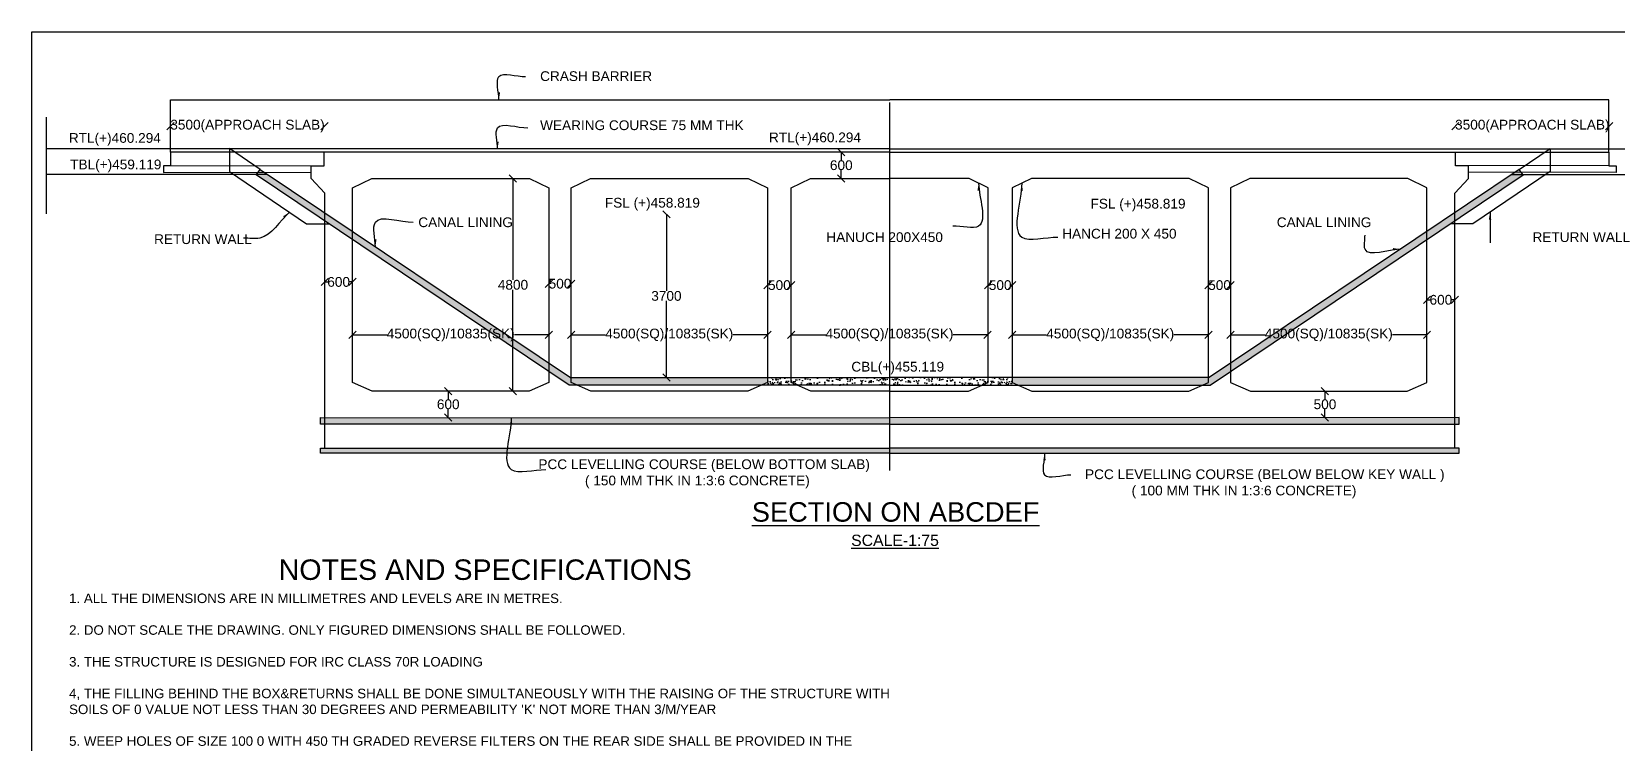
# Model space of a CAD drawing. Header units: millimetres. Extents: x 5124 to 3010519, y 2311 to 45967108.
# Drawn here: x 2919208 to 2951730, y 45952505 to 45967108 of the extents above; entities that cross this region are included whole.
import ezdxf

# ---------------------------------------------------------------- set-up
doc = ezdxf.new("R2010")
doc.units = ezdxf.units.MM
doc.header["$MEASUREMENT"] = 0
for name, color, linetype in [('DIMENSION', 7, 'Continuous'), ('DRAWING', 7, 'Continuous'), ('TEXT', 7, 'Continuous')]:
    doc.layers.add(name, color=color, linetype=linetype)
doc.styles.get("Standard").update_dxf_attribs({"font": 'arial.ttf', "height": 200})
doc.dimstyles.get("Standard").update_dxf_attribs({"dimtxt": 200, "dimasz": 150, "dimexe": 0.18, "dimexo": 0.0625, "dimgap": 0.09, "dimtad": 0, "dimtih": 1, "dimtoh": 1, "dimdec": 0, "dimzin": 0, "dimdsep": 46, "dimtxsty": 'Standard', "dimblk": 'OBLIQUE', "dimcen": 0.09, "dimse1": 1, "dimse2": 1, "dimadec": 0, "dimazin": 0, "dimtfac": 1, "dimtdec": 0, "dimtofl": 0, "dimtmove": 0, "dimatfit": 3, "dimfxl": 1, "dimtolj": 1, "dimtzin": 0, "dimarcsym": 0})
pattern_1 = [(50, (0, 0), (215.1780548, -18.8256405), [22.5, -247.5]), (355, (0, 0), (-41.6254001, 225.6576401), [18, -198]), (100.4514, (17.93, -1.57), (173.5528145, 206.8318626), [19.122057, -210.3426336]), (46.1842, (0, 60), (320.1723146, -49.6557043), [33.75, -371.25]), (96.6356, (26.68, 55.86), (280.3988117, 292.2353613), [28.6830864, -315.5139]), (351.1842, (0, 60), (280.3985835, 292.2355803), [27, -297]), (21, (30, 45), (179.07211564, -120.7856672), [22.5, -247.5]), (326, (30, 45), (72.9945996, 217.5450135), [18, -198]), (71.4514, (44.92, 34.93), (252.0667886, 96.759149), [19.122057, -210.3426336]), (37.5, (0, 0), (3.6479566, 99.86815615), [0, -195.6, 0, -201, 0, -198.75]), (7.5, (0, 0), (78.92086123, 118.32351356), [0, -114.6, 0, -191.1, 0, -75.75]), (327.5, (-66.9, 0), (160.14673085, -6.76646152), [0, -75, 0, -234, 0, -310.5]), (317.5, (-96.9, 0), (174.9558508, 30.0314947), [0, -97.5, 0, -155.4, 0, -220.5])]
pattern_2 = [(130, (5873615.2, 0), (-215.1780548, -18.8256405), [22.5, -247.5]), (185, (5873615.2, 0), (41.6254001, 225.6576401), [18, -198]), (79.5486, (5873597.27, -1.57), (-173.5528145, 206.8318626), [19.122057, -210.3426336]), (133.8158, (5873615.2, 60), (-320.1723146, -49.6557043), [33.75, -371.25]), (83.3644, (5873588.52, 55.86), (-280.3988117, 292.2353613), [28.6830864, -315.5139]), (188.8158, (5873615.2, 60), (-280.3985835, 292.2355803), [27, -297]), (159, (5873585.2, 45), (-179.07211564, -120.7856672), [22.5, -247.5]), (214, (5873585.2, 45), (-72.9945996, 217.5450135), [18, -198]), (108.5486, (5873570.28, 34.93), (-252.0667886, 96.759149), [19.122057, -210.3426336]), (142.5, (5873615.2, 0), (-3.6479566, 99.86815615), [0, -195.6, 0, -201, 0, -198.75]), (172.5, (5873615.2, 0), (-78.92086123, 118.32351356), [0, -114.6, 0, -191.1, 0, -75.75]), (212.5, (5873682.1, 0), (-160.14673085, -6.76646152), [0, -75, 0, -234, 0, -310.5]), (222.5, (5873712.1, 0), (-174.9558508, 30.0314947), [0, -97.5, 0, -155.4, 0, -220.5])]

# ---------------------------------------------------------------- blocks, each defined once
blk = doc.blocks.new('_Oblique')
at = {"color": 0, "linetype": 'ByBlock', "lineweight": -2}
blk.add_line((-0.5, -0.5), (0.5, 0.5), dxfattribs=at)
blk = doc.blocks.new('*D20')
at = {"layer": 'Defpoints', "color": 0, "transparency": 16777216}
for p in [(2922055, 45964995), (2925212, 45965170), (2925212, 45964995)]:
    blk.add_point(p, dxfattribs=at)
at = {"layer": 'DIMENSION', "color": 0, "lineweight": -2, "transparency": 16777216}
for p, q in [((2922055, 45965170), (2922061, 45965170)), ((2925212, 45965170), (2925207, 45965170))]:
    blk.add_line(p, q, dxfattribs=at)
at = {"layer": 'DIMENSION', "color": 0, "lineweight": -2, "transparency": 16777216, "xscale": 150, "yscale": 150, "zscale": 150, "rotation": 180}
blk.add_blockref('_Oblique', (2922055, 45965170), dxfattribs=at)
at = {"layer": 'DIMENSION', "color": 0, "lineweight": -2, "transparency": 16777216, "xscale": 150, "yscale": 150, "zscale": 150}
blk.add_blockref('_Oblique', (2925212, 45965170), dxfattribs=at)
at = {"layer": 'DIMENSION', "color": 0, "transparency": 16777216, "insert": (2923634, 45965170), "char_height": 200, "attachment_point": 5}
blk.add_mtext('\\A1;3500(APPROACH SLAB)', dxfattribs=at)
blk = doc.blocks.new('*D21')
at = {"layer": 'Defpoints', "color": 0, "transparency": 16777216}
for p in [(2925219, 45961957), (2925788, 45961972), (2925788, 45961957)]:
    blk.add_point(p, dxfattribs=at)
at = {"layer": 'DIMENSION', "color": 0, "lineweight": -2, "transparency": 16777216}
for p, q in [((2925219, 45961972), (2925282, 45961972)), ((2925788, 45961972), (2925725, 45961972))]:
    blk.add_line(p, q, dxfattribs=at)
at = {"layer": 'DIMENSION', "color": 0, "lineweight": -2, "transparency": 16777216, "xscale": 150, "yscale": 150, "zscale": 150, "rotation": 180}
blk.add_blockref('_Oblique', (2925219, 45961972), dxfattribs=at)
at = {"layer": 'DIMENSION', "color": 0, "lineweight": -2, "transparency": 16777216, "xscale": 150, "yscale": 150, "zscale": 150}
blk.add_blockref('_Oblique', (2925788, 45961972), dxfattribs=at)
at = {"layer": 'DIMENSION', "color": 0, "transparency": 16777216, "insert": (2925503, 45961972), "char_height": 200, "attachment_point": 5}
blk.add_mtext('\\A1;600', dxfattribs=at)
blk = doc.blocks.new('*D22')
at = {"layer": 'Defpoints', "color": 0, "transparency": 16777216}
for p in [(2925788, 45961296), (2929816, 45961296), (2929816, 45960884)]:
    blk.add_point(p, dxfattribs=at)
at = {"layer": 'DIMENSION', "color": 0, "lineweight": -2, "transparency": 16777216}
for p, q in [((2925788, 45960884), (2926497, 45960884)), ((2929816, 45960884), (2929108, 45960884))]:
    blk.add_line(p, q, dxfattribs=at)
at = {"layer": 'DIMENSION', "color": 0, "lineweight": -2, "transparency": 16777216, "xscale": 150, "yscale": 150, "zscale": 150, "rotation": 180}
blk.add_blockref('_Oblique', (2925788, 45960884), dxfattribs=at)
at = {"layer": 'DIMENSION', "color": 0, "lineweight": -2, "transparency": 16777216, "xscale": 150, "yscale": 150, "zscale": 150}
blk.add_blockref('_Oblique', (2929816, 45960884), dxfattribs=at)
at = {"layer": 'DIMENSION', "color": 0, "transparency": 16777216, "insert": (2927802, 45960884), "char_height": 200, "attachment_point": 5}
blk.add_mtext('\\A1;4500(SQ)/10835(SK)', dxfattribs=at)
blk = doc.blocks.new('*D23')
at = {"layer": 'Defpoints', "color": 0, "transparency": 16777216}
for p in [(2930271, 45961296), (2934299, 45961296), (2934299, 45960884)]:
    blk.add_point(p, dxfattribs=at)
at = {"layer": 'DIMENSION', "color": 0, "lineweight": -2, "transparency": 16777216}
for p, q in [((2930271, 45960884), (2930979, 45960884)), ((2934299, 45960884), (2933591, 45960884))]:
    blk.add_line(p, q, dxfattribs=at)
at = {"layer": 'DIMENSION', "color": 0, "lineweight": -2, "transparency": 16777216, "xscale": 150, "yscale": 150, "zscale": 150, "rotation": 180}
blk.add_blockref('_Oblique', (2930271, 45960884), dxfattribs=at)
at = {"layer": 'DIMENSION', "color": 0, "lineweight": -2, "transparency": 16777216, "xscale": 150, "yscale": 150, "zscale": 150}
blk.add_blockref('_Oblique', (2934299, 45960884), dxfattribs=at)
at = {"layer": 'DIMENSION', "color": 0, "transparency": 16777216, "insert": (2932285, 45960884), "char_height": 200, "attachment_point": 5}
blk.add_mtext('\\A1;4500(SQ)/10835(SK)', dxfattribs=at)
blk = doc.blocks.new('*D24')
at = {"layer": 'Defpoints', "color": 0, "transparency": 16777216}
for p in [(2934787, 45961296), (2938815, 45961296), (2938815, 45960884)]:
    blk.add_point(p, dxfattribs=at)
at = {"layer": 'DIMENSION', "color": 0, "lineweight": -2, "transparency": 16777216}
for p, q in [((2934787, 45960884), (2935495, 45960884)), ((2938815, 45960884), (2938106, 45960884))]:
    blk.add_line(p, q, dxfattribs=at)
at = {"layer": 'DIMENSION', "color": 0, "lineweight": -2, "transparency": 16777216, "xscale": 150, "yscale": 150, "zscale": 150, "rotation": 180}
blk.add_blockref('_Oblique', (2934787, 45960884), dxfattribs=at)
at = {"layer": 'DIMENSION', "color": 0, "lineweight": -2, "transparency": 16777216, "xscale": 150, "yscale": 150, "zscale": 150}
blk.add_blockref('_Oblique', (2938815, 45960884), dxfattribs=at)
at = {"layer": 'DIMENSION', "color": 0, "transparency": 16777216, "insert": (2936801, 45960884), "char_height": 200, "attachment_point": 5}
blk.add_mtext('\\A1;4500(SQ)/10835(SK)', dxfattribs=at)
blk = doc.blocks.new('*D25')
at = {"layer": 'Defpoints', "color": 0, "transparency": 16777216}
for p in [(2939316, 45961296), (2943344, 45961296), (2943344, 45960884)]:
    blk.add_point(p, dxfattribs=at)
at = {"layer": 'DIMENSION', "color": 0, "lineweight": -2, "transparency": 16777216}
for p, q in [((2939316, 45960884), (2940025, 45960884)), ((2943344, 45960884), (2942636, 45960884))]:
    blk.add_line(p, q, dxfattribs=at)
at = {"layer": 'DIMENSION', "color": 0, "lineweight": -2, "transparency": 16777216, "xscale": 150, "yscale": 150, "zscale": 150, "rotation": 180}
blk.add_blockref('_Oblique', (2939316, 45960884), dxfattribs=at)
at = {"layer": 'DIMENSION', "color": 0, "lineweight": -2, "transparency": 16777216, "xscale": 150, "yscale": 150, "zscale": 150}
blk.add_blockref('_Oblique', (2943344, 45960884), dxfattribs=at)
at = {"layer": 'DIMENSION', "color": 0, "transparency": 16777216, "insert": (2941330, 45960884), "char_height": 200, "attachment_point": 5}
blk.add_mtext('\\A1;4500(SQ)/10835(SK)', dxfattribs=at)
blk = doc.blocks.new('*D26')
at = {"layer": 'Defpoints', "color": 0, "transparency": 16777216}
for p in [(2943799, 45961296), (2947827, 45961296), (2947827, 45960884)]:
    blk.add_point(p, dxfattribs=at)
at = {"layer": 'DIMENSION', "color": 0, "lineweight": -2, "transparency": 16777216}
for p, q in [((2943799, 45960884), (2944507, 45960884)), ((2947827, 45960884), (2947118, 45960884))]:
    blk.add_line(p, q, dxfattribs=at)
at = {"layer": 'DIMENSION', "color": 0, "lineweight": -2, "transparency": 16777216, "xscale": 150, "yscale": 150, "zscale": 150, "rotation": 180}
blk.add_blockref('_Oblique', (2943799, 45960884), dxfattribs=at)
at = {"layer": 'DIMENSION', "color": 0, "lineweight": -2, "transparency": 16777216, "xscale": 150, "yscale": 150, "zscale": 150}
blk.add_blockref('_Oblique', (2947827, 45960884), dxfattribs=at)
at = {"layer": 'DIMENSION', "color": 0, "transparency": 16777216, "insert": (2945813, 45960884), "char_height": 200, "attachment_point": 5}
blk.add_mtext('\\A1;4500(SQ)/10835(SK)', dxfattribs=at)
blk = doc.blocks.new('*D27')
at = {"layer": 'Defpoints', "color": 0, "transparency": 16777216}
for p in [(2929816, 45961906), (2930271, 45961936), (2930271, 45961906)]:
    blk.add_point(p, dxfattribs=at)
at = {"layer": 'DIMENSION', "color": 0, "lineweight": -2, "transparency": 16777216}
for p, q in [((2929816, 45961936), (2929823, 45961936)), ((2930271, 45961936), (2930264, 45961936))]:
    blk.add_line(p, q, dxfattribs=at)
at = {"layer": 'DIMENSION', "color": 0, "lineweight": -2, "transparency": 16777216, "xscale": 150, "yscale": 150, "zscale": 150, "rotation": 180}
blk.add_blockref('_Oblique', (2929816, 45961936), dxfattribs=at)
at = {"layer": 'DIMENSION', "color": 0, "lineweight": -2, "transparency": 16777216, "xscale": 150, "yscale": 150, "zscale": 150}
blk.add_blockref('_Oblique', (2930271, 45961936), dxfattribs=at)
at = {"layer": 'DIMENSION', "color": 0, "transparency": 16777216, "insert": (2930044, 45961936), "char_height": 200, "attachment_point": 5}
blk.add_mtext('\\A1;500', dxfattribs=at)
blk = doc.blocks.new('*D28')
at = {"layer": 'Defpoints', "color": 0, "transparency": 16777216}
for p in [(2927751, 45959730), (2927802, 45959730), (2927802, 45959192)]:
    blk.add_point(p, dxfattribs=at)
at = {"layer": 'DIMENSION', "color": 0, "lineweight": -2, "transparency": 16777216}
for p, q in [((2927751, 45959730), (2927751, 45959563)), ((2927751, 45959192), (2927751, 45959359))]:
    blk.add_line(p, q, dxfattribs=at)
at = {"layer": 'DIMENSION', "color": 0, "lineweight": -2, "transparency": 16777216, "xscale": 150, "yscale": 150, "zscale": 150}
for p, rotation in [((2927751, 45959730), 90), ((2927751, 45959192), 270)]:
    blk.add_blockref('_Oblique', p, dxfattribs=dict(at, rotation=rotation))
at = {"layer": 'DIMENSION', "color": 0, "transparency": 16777216, "insert": (2927751, 45959461), "char_height": 200, "attachment_point": 5}
blk.add_mtext('\\A1;600', dxfattribs=at)
blk = doc.blocks.new('*D29')
at = {"layer": 'Defpoints', "color": 0, "transparency": 16777216}
for p in [(2929185, 45964096), (2929079, 45959730), (2929185, 45959730)]:
    blk.add_point(p, dxfattribs=at)
at = {"layer": 'DIMENSION', "color": 0, "lineweight": -2, "transparency": 16777216}
for p, q in [((2929079, 45964096), (2929079, 45962015)), ((2929079, 45959730), (2929079, 45961810))]:
    blk.add_line(p, q, dxfattribs=at)
at = {"layer": 'DIMENSION', "color": 0, "lineweight": -2, "transparency": 16777216, "xscale": 150, "yscale": 150, "zscale": 150}
for p, rotation in [((2929079, 45964096), 90), ((2929079, 45959730), 270)]:
    blk.add_blockref('_Oblique', p, dxfattribs=dict(at, rotation=rotation))
at = {"layer": 'DIMENSION', "color": 0, "transparency": 16777216, "insert": (2929079, 45961913), "char_height": 200, "attachment_point": 5}
blk.add_mtext('\\A1;4800', dxfattribs=at)
blk = doc.blocks.new('*D30')
at = {"layer": 'Defpoints', "color": 0, "transparency": 16777216}
for p in [(2932190, 45963360), (2932190, 45960010), (2932226, 45960010)]:
    blk.add_point(p, dxfattribs=at)
at = {"layer": 'DIMENSION', "color": 0, "lineweight": -2, "transparency": 16777216}
for p, q in [((2932226, 45963360), (2932226, 45961787)), ((2932226, 45960010), (2932226, 45961583))]:
    blk.add_line(p, q, dxfattribs=at)
at = {"layer": 'DIMENSION', "color": 0, "lineweight": -2, "transparency": 16777216, "xscale": 150, "yscale": 150, "zscale": 150}
for p, rotation in [((2932226, 45963360), 90), ((2932226, 45960010), 270)]:
    blk.add_blockref('_Oblique', p, dxfattribs=dict(at, rotation=rotation))
at = {"layer": 'DIMENSION', "color": 0, "transparency": 16777216, "insert": (2932226, 45961685), "char_height": 200, "attachment_point": 5}
blk.add_mtext('\\A1;3700', dxfattribs=at)
blk = doc.blocks.new('*D31')
at = {"layer": 'Defpoints', "color": 0, "transparency": 16777216}
for p in [(2934299, 45961906), (2934787, 45961906), (2934787, 45961906)]:
    blk.add_point(p, dxfattribs=at)
at = {"layer": 'DIMENSION', "color": 0, "lineweight": -2, "transparency": 16777216}
for p, q in [((2934299, 45961906), (2934322, 45961906)), ((2934787, 45961906), (2934764, 45961906))]:
    blk.add_line(p, q, dxfattribs=at)
at = {"layer": 'DIMENSION', "color": 0, "lineweight": -2, "transparency": 16777216, "xscale": 150, "yscale": 150, "zscale": 150, "rotation": 180}
blk.add_blockref('_Oblique', (2934299, 45961906), dxfattribs=at)
at = {"layer": 'DIMENSION', "color": 0, "lineweight": -2, "transparency": 16777216, "xscale": 150, "yscale": 150, "zscale": 150}
blk.add_blockref('_Oblique', (2934787, 45961906), dxfattribs=at)
at = {"layer": 'DIMENSION', "color": 0, "transparency": 16777216, "insert": (2934543, 45961906), "char_height": 200, "attachment_point": 5}
blk.add_mtext('\\A1;500', dxfattribs=at)
blk = doc.blocks.new('*D32')
at = {"layer": 'Defpoints', "color": 0, "transparency": 16777216}
for p in [(2938828, 45961906), (2939316, 45961906), (2939316, 45961906)]:
    blk.add_point(p, dxfattribs=at)
at = {"layer": 'DIMENSION', "color": 0, "lineweight": -2, "transparency": 16777216}
for p, q in [((2938828, 45961906), (2938852, 45961906)), ((2939316, 45961906), (2939293, 45961906))]:
    blk.add_line(p, q, dxfattribs=at)
at = {"layer": 'DIMENSION', "color": 0, "lineweight": -2, "transparency": 16777216, "xscale": 150, "yscale": 150, "zscale": 150, "rotation": 180}
blk.add_blockref('_Oblique', (2938828, 45961906), dxfattribs=at)
at = {"layer": 'DIMENSION', "color": 0, "lineweight": -2, "transparency": 16777216, "xscale": 150, "yscale": 150, "zscale": 150}
blk.add_blockref('_Oblique', (2939316, 45961906), dxfattribs=at)
at = {"layer": 'DIMENSION', "color": 0, "transparency": 16777216, "insert": (2939072, 45961906), "char_height": 200, "attachment_point": 5}
blk.add_mtext('\\A1;500', dxfattribs=at)
blk = doc.blocks.new('*D33')
at = {"layer": 'Defpoints', "color": 0, "transparency": 16777216}
for p in [(2943344, 45961906), (2943799, 45961906), (2943799, 45961906)]:
    blk.add_point(p, dxfattribs=at)
at = {"layer": 'DIMENSION', "color": 0, "lineweight": -2, "transparency": 16777216}
for p, q in [((2943344, 45961906), (2943351, 45961906)), ((2943799, 45961906), (2943792, 45961906))]:
    blk.add_line(p, q, dxfattribs=at)
at = {"layer": 'DIMENSION', "color": 0, "lineweight": -2, "transparency": 16777216, "xscale": 150, "yscale": 150, "zscale": 150, "rotation": 180}
blk.add_blockref('_Oblique', (2943344, 45961906), dxfattribs=at)
at = {"layer": 'DIMENSION', "color": 0, "lineweight": -2, "transparency": 16777216, "xscale": 150, "yscale": 150, "zscale": 150}
blk.add_blockref('_Oblique', (2943799, 45961906), dxfattribs=at)
at = {"layer": 'DIMENSION', "color": 0, "transparency": 16777216, "insert": (2943572, 45961906), "char_height": 200, "attachment_point": 5}
blk.add_mtext('\\A1;500', dxfattribs=at)
blk = doc.blocks.new('*D34')
at = {"layer": 'Defpoints', "color": 0, "transparency": 16777216}
for p in [(2947827, 45961692), (2948397, 45961692), (2948397, 45961605)]:
    blk.add_point(p, dxfattribs=at)
at = {"layer": 'DIMENSION', "color": 0, "lineweight": -2, "transparency": 16777216}
for p, q in [((2947827, 45961605), (2947890, 45961605)), ((2948397, 45961605), (2948333, 45961605))]:
    blk.add_line(p, q, dxfattribs=at)
at = {"layer": 'DIMENSION', "color": 0, "lineweight": -2, "transparency": 16777216, "xscale": 150, "yscale": 150, "zscale": 150, "rotation": 180}
blk.add_blockref('_Oblique', (2947827, 45961605), dxfattribs=at)
at = {"layer": 'DIMENSION', "color": 0, "lineweight": -2, "transparency": 16777216, "xscale": 150, "yscale": 150, "zscale": 150}
blk.add_blockref('_Oblique', (2948397, 45961605), dxfattribs=at)
at = {"layer": 'DIMENSION', "color": 0, "transparency": 16777216, "insert": (2948112, 45961605), "char_height": 200, "attachment_point": 5}
blk.add_mtext('\\A1;600', dxfattribs=at)
blk = doc.blocks.new('*D35')
at = {"layer": 'Defpoints', "color": 0, "transparency": 16777216}
for p in [(2945813, 45959730), (2945734, 45959192), (2945881, 45959192)]:
    blk.add_point(p, dxfattribs=at)
at = {"layer": 'DIMENSION', "color": 0, "lineweight": -2, "transparency": 16777216}
for p, q in [((2945734, 45959730), (2945734, 45959563)), ((2945734, 45959192), (2945734, 45959359))]:
    blk.add_line(p, q, dxfattribs=at)
at = {"layer": 'DIMENSION', "color": 0, "lineweight": -2, "transparency": 16777216, "xscale": 150, "yscale": 150, "zscale": 150}
for p, rotation in [((2945734, 45959730), 90), ((2945734, 45959192), 270)]:
    blk.add_blockref('_Oblique', p, dxfattribs=dict(at, rotation=rotation))
at = {"layer": 'DIMENSION', "color": 0, "transparency": 16777216, "insert": (2945734, 45959461), "char_height": 200, "attachment_point": 5}
blk.add_mtext('\\A1;500', dxfattribs=at)
blk = doc.blocks.new('*D36')
at = {"layer": 'Defpoints', "color": 0, "transparency": 16777216}
for p in [(2935813, 45964638), (2935856, 45964638), (2935856, 45964096)]:
    blk.add_point(p, dxfattribs=at)
at = {"layer": 'DIMENSION', "color": 0, "lineweight": -2, "transparency": 16777216}
for p, q in [((2935813, 45964638), (2935813, 45964469)), ((2935813, 45964096), (2935813, 45964265))]:
    blk.add_line(p, q, dxfattribs=at)
at = {"layer": 'DIMENSION', "color": 0, "lineweight": -2, "transparency": 16777216, "xscale": 150, "yscale": 150, "zscale": 150}
for p, rotation in [((2935813, 45964638), 90), ((2935813, 45964096), 270)]:
    blk.add_blockref('_Oblique', p, dxfattribs=dict(at, rotation=rotation))
at = {"layer": 'DIMENSION', "color": 0, "transparency": 16777216, "insert": (2935813, 45964367), "char_height": 200, "attachment_point": 5}
blk.add_mtext('\\A1;600', dxfattribs=at)
blk = doc.blocks.new('*D83')
at = {"layer": 'Defpoints', "color": 0, "transparency": 16777216}
for p in [(2956276, 45954193), (2956546, 45953676), (2932313, 45941038)]:
    blk.add_point(p, dxfattribs=at)
at = {"layer": 'DIMENSION', "color": 0, "lineweight": -2, "transparency": 16777216}
for p, q in [((2956276, 45954193), (2944411, 45948005)), ((2932043, 45941555), (2943908, 45947742))]:
    blk.add_line(p, q, dxfattribs=at)
at = {"layer": 'DIMENSION', "color": 0, "lineweight": -2, "transparency": 16777216, "xscale": 150, "yscale": 150, "zscale": 150}
for p, rotation in [((2956276, 45954193), 27.54278997348874), ((2932043, 45941555), 207.5427899734887)]:
    blk.add_blockref('_Oblique', p, dxfattribs=dict(at, rotation=rotation))
at = {"layer": 'DIMENSION', "color": 0, "transparency": 16777216, "insert": (2944160, 45947874), "char_height": 200, "attachment_point": 5}
blk.add_mtext('\\A1;100.00M(MIN LENGTH OF LINING)', dxfattribs=at)
blk = doc.blocks.new('*D85')
at = {"layer": 'Defpoints', "color": 0, "transparency": 16777216}
for p in [(2948408, 45964995), (2951565, 45965170), (2951565, 45964995)]:
    blk.add_point(p, dxfattribs=at)
at = {"layer": 'DIMENSION', "color": 0, "lineweight": -2, "transparency": 16777216}
for p, q in [((2948408, 45965170), (2948414, 45965170)), ((2951565, 45965170), (2951560, 45965170))]:
    blk.add_line(p, q, dxfattribs=at)
at = {"layer": 'DIMENSION', "color": 0, "lineweight": -2, "transparency": 16777216, "xscale": 150, "yscale": 150, "zscale": 150, "rotation": 180}
blk.add_blockref('_Oblique', (2948408, 45965170), dxfattribs=at)
at = {"layer": 'DIMENSION', "color": 0, "lineweight": -2, "transparency": 16777216, "xscale": 150, "yscale": 150, "zscale": 150}
blk.add_blockref('_Oblique', (2951565, 45965170), dxfattribs=at)
at = {"layer": 'DIMENSION', "color": 0, "transparency": 16777216, "insert": (2949987, 45965170), "char_height": 200, "attachment_point": 5}
blk.add_mtext('\\A1;3500(APPROACH SLAB)', dxfattribs=at)

msp = doc.modelspace()

# ---------------------------------------------------------------- hatches: boundary and pattern name
at = {"layer": 'DRAWING'}
h = msp.add_hatch(dxfattribs=at)
h.set_pattern_fill('AR-CONC', color=256, scale=30, style=0)
h.set_pattern_definition(pattern_1)
h.paths.add_polyline_path([(2934298.9, 45960010), (2930271.1, 45960010), (2930271.1, 45959910.6), (2930389.9, 45959857.6), (2934180.1, 45959857.6), (2934298.9, 45959910.6)])
h.paths.add_polyline_path([(2929816.2, 45960306.3), (2929816.2, 45960137.9), (2930233.6, 45959857.6), (2930389.9, 45959857.6), (2930271.1, 45959910.6), (2930271.1, 45960010), (2930257.9, 45960010)])
h.paths.add_polyline_path([(2925788.5, 45963008), (2925788.5, 45962842.7), (2929816.2, 45960137.9), (2929816.2, 45960306.3)])
h.paths.add_polyline_path([(2923895.8, 45964277.5), (2923812.6, 45964169.6), (2925788.5, 45962842.7), (2925788.5, 45963008)])
h = msp.add_hatch(dxfattribs=at)
h.set_pattern_fill('AR-CONC', color=256, scale=30, style=0)
h.set_pattern_definition(pattern_2)
h.paths.add_polyline_path([(2939316.4, 45960010), (2939316.4, 45959910.6), (2939435.1, 45959857.6), (2943225.3, 45959857.6), (2943344.1, 45959910.6), (2943344.1, 45960010)])
h.paths.add_polyline_path([(2943799, 45960137.9), (2943799, 45960306.3), (2943357.3, 45960010), (2943344.1, 45960010), (2943344.1, 45959910.6), (2943225.3, 45959857.6), (2943381.6, 45959857.6)])
h.paths.add_polyline_path([(2943799, 45960306.3), (2943799, 45960137.9), (2947826.7, 45962842.7), (2947826.7, 45963008)])
h.paths.add_polyline_path([(2947826.7, 45963008), (2947826.7, 45962842.7), (2949802.6, 45964169.6), (2949719.4, 45964277.5)])
h = msp.add_hatch(dxfattribs=at)
h.set_pattern_fill('AR-CONC', color=256, scale=30, style=0)
h.set_pattern_definition(pattern_1)
h.paths.add_polyline_path([(2934787, 45960010), (2934298.9, 45960010), (2934298.9, 45959910.6), (2934180.1, 45959857.6), (2934905.8, 45959857.6), (2934787, 45959910.6)])
h.paths.add_polyline_path([(2936800.8, 45960010), (2934787, 45960010), (2934787, 45959910.6), (2934905.8, 45959857.6), (2936800.8, 45959857.6)])
h = msp.add_hatch(dxfattribs=at)
h.set_pattern_fill('AR-CONC', color=256, scale=30, style=0)
h.set_pattern_definition(pattern_2)
h.paths.add_polyline_path([(2938828.2, 45960010), (2939316.4, 45960010), (2939316.4, 45959910.6), (2939435.1, 45959857.6), (2938709.4, 45959857.6), (2938828.2, 45959910.6)])
h.paths.add_polyline_path([(2936814.4, 45960010), (2938828.2, 45960010), (2938828.2, 45959910.6), (2938709.4, 45959857.6), (2936814.4, 45959857.6)])
h = msp.add_hatch(dxfattribs=at)
h.set_pattern_fill('AR-CONC', color=256, scale=30, style=0)
h.set_pattern_definition([(50, (0, 594.26), (215.1780548, -18.8256405), [22.5, -247.5]), (355, (0, 594.26), (-41.6254001, 225.6576401), [18, -198]), (100.4514, (17.93, 592.7), (173.5528145, 206.8318626), [19.122057, -210.3426336]), (46.1842, (0, 654.26), (320.1723146, -49.6557043), [33.75, -371.25]), (96.6356, (26.68, 650.12), (280.3988117, 292.2353613), [28.6830864, -315.5139]), (351.1842, (0, 654.26), (280.3985835, 292.2355803), [27, -297]), (21, (30, 639.26), (179.07211564, -120.7856672), [22.5, -247.5]), (326, (30, 639.26), (72.9945996, 217.5450135), [18, -198]), (71.4514, (44.92, 629.2), (252.0667886, 96.759149), [19.122057, -210.3426336]), (37.5, (0, 594.26), (3.6479566, 99.86815615), [0, -195.6, 0, -201, 0, -198.75]), (7.5, (0, 594.26), (78.92086123, 118.32351356), [0, -114.6, 0, -191.1, 0, -75.75]), (327.5, (-66.9, 594.26), (160.14673085, -6.76646152), [0, -75, 0, -234, 0, -310.5]), (317.5, (-96.9, 594.26), (174.9558508, 30.0314947), [0, -97.5, 0, -155.4, 0, -220.5])])
h.paths.add_polyline_path([(2936800.8, 45959053.2), (2936800.8, 45959185.4), (2925130.4, 45959194), (2925130.4, 45959053.2)])
h = msp.add_hatch(dxfattribs=at)
h.set_pattern_fill('AR-CONC', color=256, scale=30, style=0)
h.set_pattern_definition([(130, (5873615.2, 594.26), (-215.1780548, -18.8256405), [22.5, -247.5]), (185, (5873615.2, 594.26), (41.6254001, 225.6576401), [18, -198]), (79.5486, (5873597.27, 592.7), (-173.5528145, 206.8318626), [19.122057, -210.3426336]), (133.8158, (5873615.2, 654.26), (-320.1723146, -49.6557043), [33.75, -371.25]), (83.3644, (5873588.52, 650.12), (-280.3988117, 292.2353613), [28.6830864, -315.5139]), (188.8158, (5873615.2, 654.26), (-280.3985835, 292.2355803), [27, -297]), (159, (5873585.2, 639.26), (-179.07211564, -120.7856672), [22.5, -247.5]), (214, (5873585.2, 639.26), (-72.9945996, 217.5450135), [18, -198]), (108.5486, (5873570.28, 629.2), (-252.0667886, 96.759149), [19.122057, -210.3426336]), (142.5, (5873615.2, 594.26), (-3.6479566, 99.86815615), [0, -195.6, 0, -201, 0, -198.75]), (172.5, (5873615.2, 594.26), (-78.92086123, 118.32351356), [0, -114.6, 0, -191.1, 0, -75.75]), (212.5, (5873682.1, 594.26), (-160.14673085, -6.76646152), [0, -75, 0, -234, 0, -310.5]), (222.5, (5873712.1, 594.26), (-174.9558508, 30.0314947), [0, -97.5, 0, -155.4, 0, -220.5])])
h.paths.add_polyline_path([(2936814.4, 45959053.2), (2936814.4, 45959185.4), (2948484.8, 45959194), (2948484.8, 45959053.2)])
h = msp.add_hatch(dxfattribs=at)
h.set_pattern_fill('AR-CONC', color=256, scale=30, style=0)
h.set_pattern_definition(pattern_1)
h.paths.add_polyline_path([(2936800.8, 45958561), (2925130.4, 45958561), (2925130.4, 45958459), (2936800.8, 45958459)])
h = msp.add_hatch(dxfattribs=at)
h.set_pattern_fill('AR-CONC', color=256, scale=30, style=0)
h.set_pattern_definition(pattern_2)
h.paths.add_polyline_path([(2936814.4, 45958561), (2948484.8, 45958561), (2948484.8, 45958459), (2936814.4, 45958459)])

# ---------------------------------------------------------------- linework, layer by layer
for points in [[(2919207.6, 45967107.6), (2977737.2, 45967107.6), (2977737.2, 45925611.9), (2919207.6, 45925611.9)], [(2927802.3, 45964095.5), (2929421.2, 45964095.5), (2929816.2, 45963900.7), (2929816.2, 45959910.6), (2929411.4, 45959729.9), (2927802.3, 45959729.9), (2926193.3, 45959729.9), (2925788.5, 45959910.6), (2925788.5, 45963900.7), (2926183.5, 45964095.5)], [(2932285, 45964095.5), (2933903.8, 45964095.5), (2934298.9, 45963900.7), (2934298.9, 45959910.6), (2933894, 45959729.9), (2932285, 45959729.9), (2930675.9, 45959729.9), (2930271.1, 45959910.6), (2930271.1, 45963900.7), (2930666.1, 45964095.5)], [(2941330.2, 45964095.5), (2939711.4, 45964095.5), (2939316.4, 45963900.7), (2939316.4, 45959910.6), (2939721.2, 45959729.9), (2941330.2, 45959729.9), (2942939.3, 45959729.9), (2943344.1, 45959910.6), (2943344.1, 45963900.7), (2942949.1, 45964095.5)], [(2945812.9, 45964095.5), (2944194, 45964095.5), (2943799, 45963900.7), (2943799, 45959910.6), (2944203.8, 45959729.9), (2945812.9, 45959729.9), (2947421.9, 45959729.9), (2947826.7, 45959910.6), (2947826.7, 45963900.7), (2947431.7, 45964095.5)]]:
    msp.add_lwpolyline(points, close=True, dxfattribs=at)
for points in [[(2922055.2, 45964638.3), (2922055.2, 45965711.9), (2936807.6, 45965711.9)], [(2936800.8, 45965654.5), (2936800.8, 45958104.7)], [(2951560, 45964638.3), (2951560, 45965711.9), (2936807.6, 45965711.9)], [(2919504.2, 45965354.3), (2919504.2, 45963369.5)], [(2936800.8, 45964703), (2919509.5, 45964703)], [(2936800.8, 45964638.3), (2922055.2, 45964638.3), (2922055.2, 45964361), (2924939.8, 45964355.7)], [(2923895.8, 45964277.5), (2923262.2, 45964709.7), (2923262.2, 45964239.3), (2924846.9, 45963162.4), (2925309.4, 45963164.4)], [(2925218.5, 45958561), (2925218.5, 45963793), (2924939.8, 45964091.8), (2924939.8, 45964355.7), (2925205.4, 45964355.7), (2925205.4, 45964638.3)], [(2936814.4, 45964703), (2954105.7, 45964703)], [(2936814.4, 45964638.3), (2951560, 45964638.3), (2951560, 45964361), (2948675.4, 45964355.7)], [(2949719.4, 45964277.5), (2950353, 45964709.7), (2950353, 45964239.3), (2948768.3, 45963162.4), (2948305.8, 45963164.4)], [(2948396.7, 45958561), (2948396.7, 45963793), (2948675.4, 45964091.8), (2948675.4, 45964355.7), (2948409.8, 45964355.7), (2948409.8, 45964638.3)], [(2922055.2, 45964355.7), (2921907.8, 45964355.7), (2921907.8, 45964221.2), (2924939.8, 45964223.7)], [(2951560, 45964355.7), (2951707.4, 45964355.7), (2951707.4, 45964221.2), (2948675.4, 45964223.7)], [(2924046.1, 45964176.7), (2919526.1, 45964176.7)], [(2936800.8, 45959857.6), (2930233.6, 45959857.6), (2923812.6, 45964169.6), (2923895.8, 45964277.5), (2930257.9, 45960010), (2936800.8, 45960010)], [(2936800.8, 45959729.9), (2935191.8, 45959729.9), (2934787, 45959910.6), (2934787, 45963900.7), (2935182, 45964095.5), (2936800.8, 45964095.5)], [(2936814.4, 45959857.6), (2943381.6, 45959857.6), (2949802.6, 45964169.6), (2949719.4, 45964277.5), (2943357.3, 45960010), (2936814.4, 45960010)], [(2936814.4, 45959729.9), (2938423.4, 45959729.9), (2938828.2, 45959910.6), (2938828.2, 45963900.7), (2938433.2, 45964095.5), (2936814.4, 45964095.5)], [(2949569.1, 45964176.7), (2954089.1, 45964176.7)], [(2936800.8, 45959053.2), (2925130.4, 45959053.2), (2925130.4, 45959194), (2936800.8, 45959185.4)], [(2936814.4, 45959053.2), (2948484.8, 45959053.2), (2948484.8, 45959194), (2936814.4, 45959185.4)], [(2936800.8, 45958459), (2925130.4, 45958459), (2925130.4, 45958561), (2936800.8, 45958561)], [(2936814.4, 45958459), (2948484.8, 45958459), (2948484.8, 45958561), (2936814.4, 45958561)]]:
    msp.add_lwpolyline(points, dxfattribs=at)

# ---------------------------------------------------------------- texts
at = {"layer": 'TEXT'}
for s, p in [('CRASH BARRIER ', (2929635.5, 45966095.7)), ('WEARING COURSE 75 MM THK ', (2929635.5, 45965088.3)), ('RTL(+)460.294', (2919969.7, 45964827.3)), ('RTL(+)460.294', (2934330.3, 45964839.1)), ('TBL(+)459.119', (2919996.5, 45964283.6)), ('FSL (+)458.819', (2930963.9, 45963498.1)), ('FSL (+)458.819', (2940925.2, 45963478.4)), ('CANAL LINING ', (2927137.3, 45963097.1)), ('HANUCH 200X450', (2935506.9, 45962791.6)), ('HANCH 200 X 450 ', (2940345, 45962863)), ('CANAL LINING ', (2944745.6, 45963096.8)), ('RETURN WALL ', (2949990.6, 45962791.5)), ('RETURN WALL ', (2921718.1, 45962750.4)), ('CBL(+)455.119', (2936019.7, 45960133.6))]:
    msp.add_text(s, height=200, dxfattribs=at).set_placement(p)
at = {"layer": 'TEXT', "attachment_point": 1}
for s, insert, char_height, width in [('PCC LEVELLING COURSE (BELOW BOTTOM SLAB)\\P^I  ( 150 MM THK IN 1:3:6 CONCRETE)', (2929600.3, 45958331.6), 200, 6819.503), ('PCC LEVELLING COURSE (BELOW BELOW KEY WALL )\\P^I  ( 100 MM THK IN 1:3:6 CONCRETE)', (2940812.8, 45958125.9), 200, 7390.337), ('\\pi868.16;{\\LSECTION ON ABCDEF\\P\\pi2905.9;\\H0.57958x;SCALE-1:75}', (2933109.3, 45957453), 400, 7584.622), ("\\pi4298.4;{\\H2.1507x;NOTES AND SPECIFICATIONS }\\P\\pi0;1. ALL THE DIMENSIONS ARE IN MILLIMETRES AND LEVELS ARE IN METRES.\\P\\P2. DO NOT SCALE THE DRAWING. ONLY FIGURED DIMENSIONS SHALL BE FOLLOWED. \\P\\P3. THE STRUCTURE IS DESIGNED FOR IRC CLASS 70R LOADING \\P\\P4, THE FILLING BEHIND THE BOX&RETURNS SHALL BE DONE SIMULTANEOUSLY WITH THE RAISING OF THE STRUCTURE WITH SOILS OF 0 VALUE NOT LESS THAN 30 DEGREES AND PERMEABILITY 'K' NOT MORE THAN 3/M/YEAR \\P\\P5. WEEP HOLES OF SIZE 100 0 WITH 450 TH GRADED REVERSE FILTERS ON THE REAR SIDE SHALL BE PROVIDED IN THE ABUTMENT AT 1000 C/C ABOVE FSL VERTICALLY, HORIZONTALLY AND STAGGERED.\\P\\P6, RCC APPROACH SLAB 150 MM THICK IN RCC M30 GRADE SHALL BE PROVIDED FOR A LENGTH OF 3.50 M ON EITHER SIDE OF ROAD BRIDGE WITH 12 TOR RODS AT 150 C/C BOTH WAYS AT TOP AND BOTTOM OVER 225 TH GRAVEL BASE. WEARING COAT 75 AV TH IN CC M 35 GRADE SHALL BE PROVIDED OVER APPROACH SLAB. \\P\\P7. THE DESIGN IS ACCORDING TO THE FOLLOWING BRIDGE CODES, 1) IRC 5- 2015 2) IRC 6- 2014 31 IRC 112- 2011 \\P\\P8, ALL REINFORCING STEEL SHALL BE OF HIGH YIELD STRENGTH DEFORMED BARS Fe 500 GRADE, \\P\\P9, MINIMUM COVER TO REINFORCEMENT INCLUDING STIRRUPS SHALL BE 40 MM. FOR SURFACES IN CONTACT WITH SOIL 75 MM \\P\\P10. JOINTS OR LAPPING OF BARS IN MAIN REINFORCEMENT SHALL BE AVOIDED AS FAR AS POSSIBLE. However, IF LAPS ARE INEVITABLE, THE PROVISION IN CLAUSE 304.6,6 OF IRC - 112-2011 SHALL BE STRICTLY FOLLOWED.\\P \\P11, BENDING OF REINFORCEMENT BARS SHALL BE AS PER IS - 2502. SUPPORTING CHAIRS AS PER IRC 112 - 2011 SHALL BE STRICTLY FOLLOWED. \\P\\P12. THE WORK SHALL BE EXECUTED IN ACCORDANCE WITH M.O.S.T. SPECIFICATIONS FOR ROAD AND BRIDGE WORKS (2 ND REV 1988), EXCEPT WHENEVER OTHERWISE MENTIONED. \\P\\P13. THE DETAILS OF DRAINAGE SPOUT SHALL BE PROVIDED AS PER M.O.S.T DRAWING, \\P\\P14. 100MM THICK LINING SHALL BE PROVIDED ON EITHER SIDE OF THE STRUCTURE AS PER AGREEMENT FOR BED AND SIDES ", (2919974.4, 45956278.2), 195.2515, 16996.303)]:
    msp.add_mtext(s, dxfattribs=dict(at, insert=insert, char_height=char_height, width=width))

# ---------------------------------------------------------------- dimensions: what is measured, and where the dimension line sits
at = {"layer": 'DIMENSION'}
for base, p1, p2, text, picture, middle in [((2925212.2, 45965169.7), (2922055.2, 45964994.7), (2925212.2, 45964994.7), '3500(APPROACH SLAB)', '*D20', (2923633.7, 45965169.7)), ((2951565.5, 45965169.7), (2948408.5, 45964994.7), (2951565.5, 45964994.7), '3500(APPROACH SLAB)', '*D85', (2949987, 45965169.7)), ((2925788.5, 45961971.8), (2925218.5, 45961957.3), (2925788.5, 45961957.3), '600', '*D21', (2925503.5, 45961971.8)), ((2930271.1, 45961935.6), (2929816.2, 45961905.6), (2930271.1, 45961905.6), '500', '*D27', (2930043.7, 45961935.6)), ((2934787, 45961905.6), (2934298.9, 45961905.6), (2934787, 45961905.6), '500', '*D31', (2934542.9, 45961905.6)), ((2939316.4, 45961905.6), (2938828.2, 45961905.6), (2939316.4, 45961905.6), '500', '*D32', (2939072.3, 45961905.6)), ((2943799, 45961905.6), (2943344.1, 45961905.6), (2943799, 45961905.6), '500', '*D33', (2943571.5, 45961905.6)), ((2948396.7, 45961605.4), (2947826.7, 45961692.2), (2948396.7, 45961692.2), '600', '*D34', (2948111.7, 45961605.4)), ((2929816.2, 45960883.9), (2925788.5, 45961295.9), (2929816.2, 45961295.9), '4500(SQ)/10835(SK)', '*D22', (2927802.3, 45960883.9)), ((2934298.9, 45960883.9), (2930271.1, 45961295.9), (2934298.9, 45961295.9), '4500(SQ)/10835(SK)', '*D23', (2932285, 45960883.9)), ((2938814.7, 45960883.9), (2934787, 45961295.9), (2938814.7, 45961295.9), '4500(SQ)/10835(SK)', '*D24', (2936800.8, 45960883.9)), ((2943344.1, 45960883.9), (2939316.4, 45961295.9), (2943344.1, 45961295.9), '4500(SQ)/10835(SK)', '*D25', (2941330.2, 45960883.9)), ((2947826.7, 45960883.9), (2943799, 45961295.9), (2947826.7, 45961295.9), '4500(SQ)/10835(SK)', '*D26', (2945812.9, 45960883.9))]:
    dim = msp.add_linear_dim(base=base, p1=p1, p2=p2, text=text, dimstyle='Standard', dxfattribs=at)
    dim.commit()
    dim.dimension.update_dxf_attribs({"geometry": picture, "text_midpoint": middle})
for base, p1, p2, text, picture, middle in [((2935813, 45964638.3), (2935856.2, 45964095.5), (2935856.2, 45964638.3), '600', '*D36', (2935813, 45964366.9)), ((2929078.7, 45959729.9), (2929185.4, 45964095.5), (2929185.4, 45959729.9), '4800', '*D29', (2929078.7, 45961912.7)), ((2932225.9, 45960010), (2932189.8, 45963360), (2932189.8, 45960010), '3700', '*D30', (2932225.9, 45961685)), ((2927751.1, 45959729.9), (2927801.8, 45959192), (2927802.3, 45959729.9), '600', '*D28', (2927751.1, 45959460.9)), ((2945734.1, 45959192), (2945812.9, 45959729.9), (2945881.1, 45959192), '500', '*D35', (2945734.1, 45959460.9))]:
    dim = msp.add_linear_dim(base=base, p1=p1, p2=p2, angle=90, text=text, dimstyle='Standard', dxfattribs=at)
    dim.commit()
    dim.dimension.update_dxf_attribs({"geometry": picture, "text_midpoint": middle})
dim = msp.add_aligned_dim(p1=(2932312.7, 45941037.9), p2=(2956545.7, 45953675.9), distance=582.7, text='100.00M(MIN LENGTH OF LINING)', dimstyle='Standard', dxfattribs=at)
dim.commit()
dim.dimension.update_dxf_attribs({"geometry": '*D83', "text_midpoint": (2944159.7, 45947873.6)})

# ---------------------------------------------------------------- leaders
at = {"layer": 'TEXT', "path_type": 1}
for points in [[(2928790.4, 45965711.9), (2928790.4, 45966185), (2929337.2, 45966185)], [(2928762.3, 45964703), (2928762.3, 45965133.6), (2929381.3, 45965133.6)], [(2938630.7, 45963998.1), (2938630.7, 45963118.3), (2938103.5, 45963118.3)], [(2939513.9, 45963998.1), (2939513.9, 45962893.6), (2940255.5, 45962893.6)], [(2924495.1, 45963401.4), (2923887.9, 45962872.1), (2923554.5, 45962872.1)], [(2926256.2, 45962694.2), (2926256.2, 45963198.3), (2927032.7, 45963198.3)], [(2949120.2, 45963401.5), (2949120.2, 45962776.4)], [(2947281.6, 45962642.3), (2946556.2, 45962642.3), (2946556.2, 45962934.2)], [(2929044, 45959191.1), (2929044, 45958123.9), (2929751.5, 45958123.9)], [(2939982.1, 45958459), (2939982.1, 45958015.5), (2940523.9, 45958015.5)]]:
    msp.add_leader(points, dimstyle='Standard', override={"dimgap": 0.09, "dimtad": 0}, dxfattribs=at)

doc.saveas('drawing.dxf')
